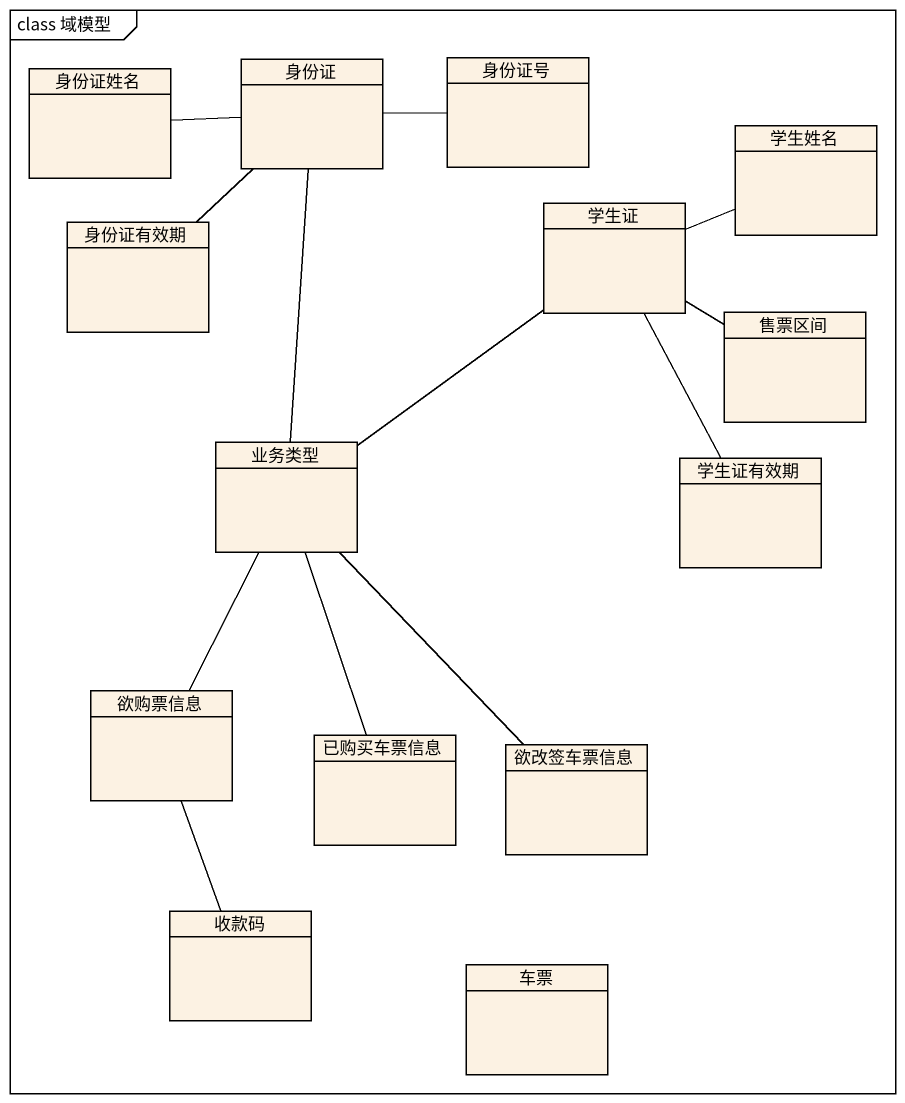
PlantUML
@startuml
mainframe class 域模型
hide circle
hide empty members
class 身份证姓名
class 身份证
class 身份证号
class 学生姓名
class 身份证有效期
class 学生证
class 售票区间
class 业务类型
class 学生证有效期
class 欲购票信息
class 已购买车票信息
class 欲改签车票信息
class 收款码
class 车票
身份证 -left- 身份证姓名
身份证 -right- 身份证号
身份证 -- 身份证有效期
身份证 -- 业务类型
学生证 -right- 学生姓名
学生证 -- 售票区间
学生证 -- 业务类型
学生证 -- 学生证有效期
业务类型 -- 欲购票信息
业务类型 -- 已购买车票信息
业务类型 -- 欲改签车票信息
欲购票信息 -- 收款码
@enduml
